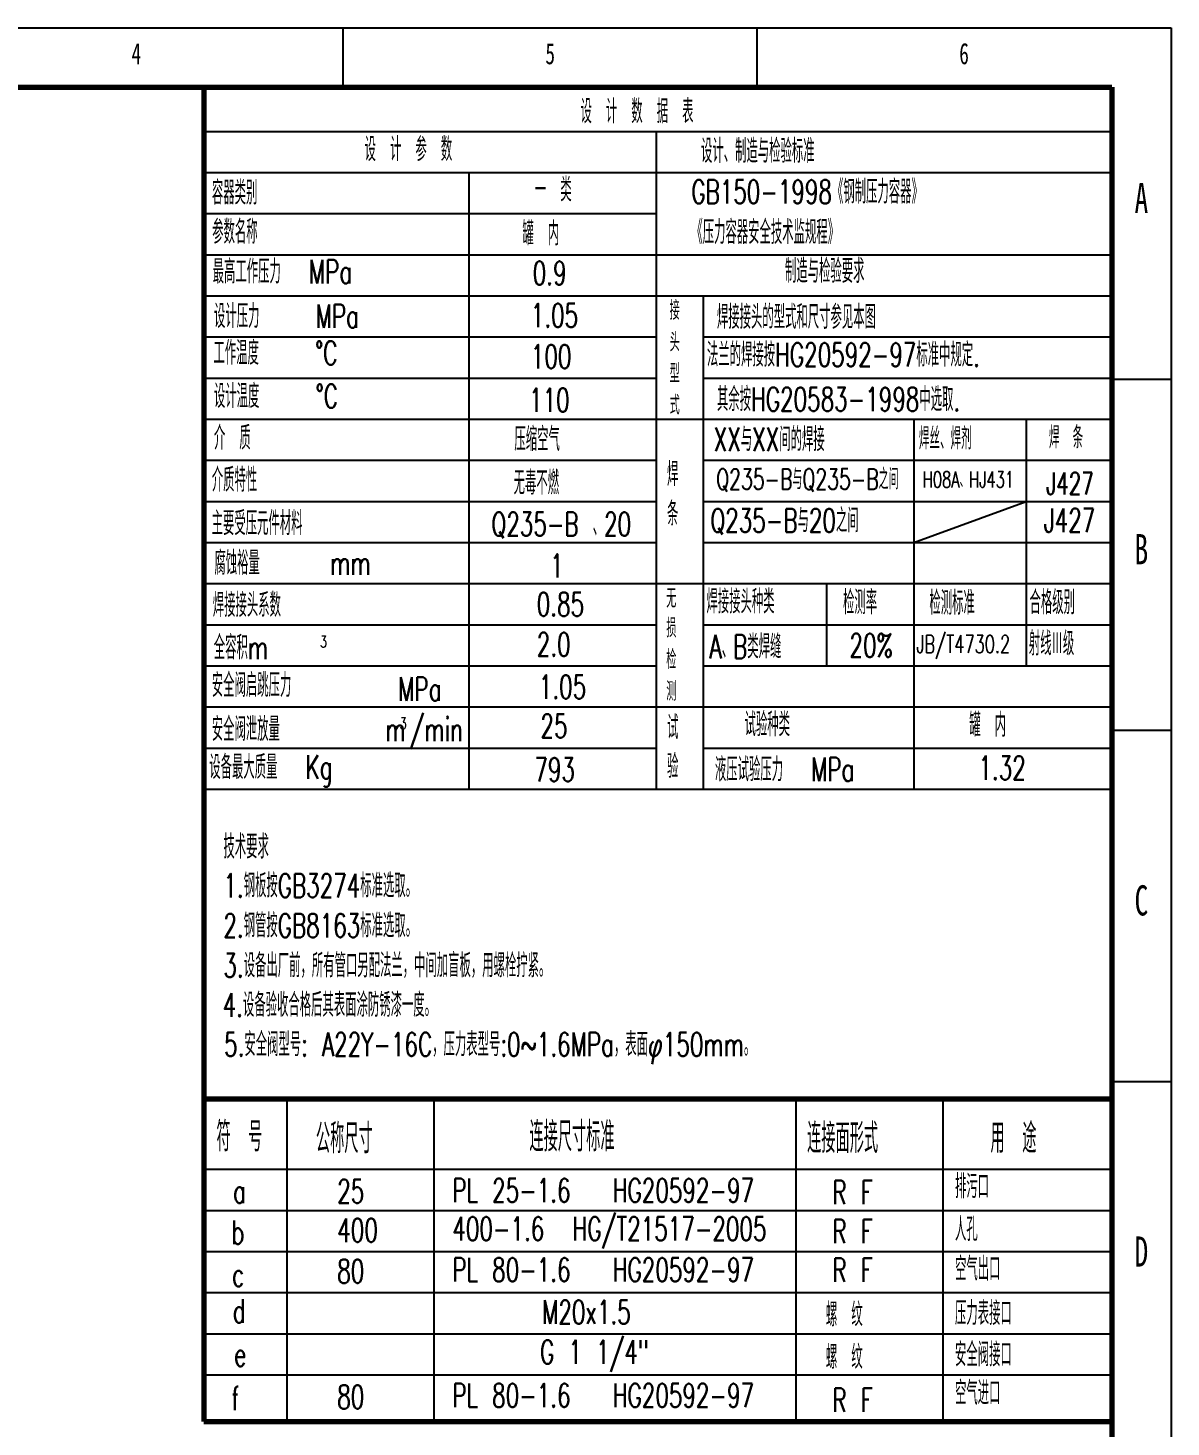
# Model space of a CAD drawing. Header units: millimetres. Extents: x -2100 to 2100, y -2970 to 2970.
# Drawn here: x 167 to 2100, y 604 to 2970 of the extents above; entities that cross this region are included whole.
import ezdxf

# ---------------------------------------------------------------- set-up
doc = ezdxf.new("R2010")
doc.units = ezdxf.units.MM
for name, color, linetype, lineweight in [('CAXA0', 7, 'Continuous', 70), ('CAXA3', 7, 'Continuous', 25), ('CAXA4', 3, 'Continuous', 25)]:
    doc.layers.add(name, color=color, linetype=linetype, lineweight=lineweight)
doc.styles.add('UserTxtStyle2', font='', dxfattribs={"width": 0.667})
doc.styles.add('机械', font='txt', dxfattribs={"width": 0.667, "bigfont": 'gbcbig.shx'})
doc.styles.get('UserTxtStyle2').set_extended_font_data('FangSong_GB2312')

# ---------------------------------------------------------------- blocks, each defined once
blk = doc.blocks.new('CAXBLOCK8')
at = {"layer": 'CAXA4', "attachment_point": 1, "style": '机械'}
for s, insert, char_height in [('全容积m', (480.9, 1942.1), 40), ('3', (660.6, 1942.1), 20)]:
    blk.add_mtext(s, dxfattribs=dict(at, insert=insert, char_height=char_height))
blk = doc.blocks.new('CAXBLOCK9')
at = {"layer": 'CAXA4', "attachment_point": 1, "style": '机械'}
for s, insert, char_height in [('3', (795.4, 1803.7), 20), ('/min', (812, 1803.7), 40), ('m', (771.2, 1803.7), 40)]:
    blk.add_mtext(s, dxfattribs=dict(at, insert=insert, char_height=char_height))
blk = doc.blocks.new('CAXBLOCK10', base_point=(2000, -2870))
at = {"layer": 'CAXA0', "color": 0, "linetype": 'Continuous', "lineweight": 25}
for p, q in [((-2100, 2970), (2100, 2970)), ((700, 2870), (700, 2970)), ((1400, 2870), (1400, 2970)), ((2100, 2970), (2100, -2970)), ((2000, 2376), (2100, 2376)), ((2000, 1782), (2100, 1782)), ((2000, 1188), (2100, 1188))]:
    blk.add_line(p, q, dxfattribs=at)
at = {"layer": 'CAXA0', "color": 0, "linetype": 'Continuous', "lineweight": 70}
for p, q in [((-1850, 2870), (2000, 2870)), ((2000, 2870), (2000, -2870))]:
    blk.add_line(p, q, dxfattribs=at)
at = {"layer": 'CAXA0', "color": 0, "linetype": 'Continuous', "lineweight": 25, "attachment_point": 1, "style": 'UserTxtStyle2'}
for s, insert, char_height in [('\\fFangSong_GB2312|b0|i0|p34;4', (341.8, 2944.7), 36), ('\\fFangSong_GB2312|b0|i0|p34;5', (1041.8, 2944.7), 36), ('\\fFangSong_GB2312|b0|i0|p34;6', (1741.8, 2944.7), 36), ('\\fFangSong_GB2312|b0|i0|p34;A', (2038.3, 2707.9), 51), ('\\fFangSong_GB2312|b0|i0|p34;B', (2038.3, 2113.9), 51), ('\\fFangSong_GB2312|b0|i0|p34;C', (2038.3, 1519.9), 51), ('\\fFangSong_GB2312|b0|i0|p34;D', (2038.3, 925.9), 51)]:
    blk.add_mtext(s, dxfattribs=dict(at, insert=insert, char_height=char_height))

msp = doc.modelspace()

# ---------------------------------------------------------------- linework, layer by layer
at = {"layer": 'CAXA0'}
msp.add_line((464.13, 2864.586), (464.13, 613.164), dxfattribs=at)
at = {"layer": 'CAXA0', "linetype": 'Continuous', "lineweight": 70}
msp.add_line((465.516, 1158.738), (1998.439, 1158.738), dxfattribs=at)
at = {"layer": 'CAXA3', "linetype": 'Continuous', "lineweight": 25}
for p, q in [((464.13, 2795.054), (1998.439, 2795.054)), ((1228.974, 2795.054), (1228.974, 1682.554)), ((464.13, 2725.523), (1998.439, 2725.523)), ((912.482, 2725.523), (912.482, 1682.554)), ((464.13, 2655.992), (1228.974, 2655.992)), ((464.13, 2586.46), (1228.974, 2586.46)), ((1228.974, 2586.46), (1998.439, 2586.46)), ((464.13, 2516.929), (1228.974, 2516.929)), ((1218.62, 2516.929), (1998.439, 2516.929)), ((1308.438, 2516.929), (1308.438, 1682.554)), ((464.13, 2447.398), (1228.974, 2447.398)), ((1308.438, 2447.398), (1998.439, 2447.398)), ((464.13, 2377.867), (1228.974, 2377.867)), ((1193.141, 2377.867), (1228.974, 2377.867)), ((1308.438, 2377.867), (1998.439, 2377.867)), ((464.13, 2308.335), (1308.438, 2308.335)), ((1207.846, 2308.335), (1998.439, 2308.335)), ((1665.041, 2308.335), (1665.041, 1682.554)), ((1855.165, 2308.335), (1855.165, 1891.148)), ((464.13, 2238.804), (1228.974, 2238.804)), ((1308.438, 2238.804), (1998.439, 2238.804)), ((464.13, 2169.273), (1228.974, 2169.273)), ((1193.141, 2169.273), (1228.974, 2169.273)), ((1308.438, 2169.273), (1998.439, 2169.273)), ((464.13, 2099.741), (1228.974, 2099.741)), ((1213.065, 2099.741), (1228.974, 2099.741)), ((1308.438, 2099.741), (1998.439, 2099.741)), ((464.13, 2030.21), (1228.974, 2030.21)), ((1223.652, 2030.21), (1998.439, 2030.21)), ((1517.032, 2030.21), (1517.032, 1892.138)), ((464.13, 1960.679), (1228.974, 1960.679)), ((1308.438, 1960.679), (1998.439, 1960.679)), ((464.13, 1891.148), (1228.974, 1891.148)), ((1308.438, 1891.148), (1998.439, 1891.148)), ((464.13, 1821.616), (1999.837, 1821.616)), ((464.13, 1752.085), (1228.974, 1752.085)), ((1308.438, 1752.085), (1998.439, 1752.085)), ((464.13, 1682.554), (1998.439, 1682.554)), ((1465.504, 1160.943), (1465.504, 613.164)), ((1713.83, 1160.943), (1713.83, 613.164)), ((604.579, 1158.738), (604.579, 613.164)), ((852.905, 1158.738), (852.905, 613.164)), ((465.516, 1039.542), (1998.439, 1039.542)), ((465.516, 970.011), (1998.439, 970.011)), ((465.516, 900.479), (1998.439, 900.479)), ((465.516, 830.948), (1998.439, 830.948)), ((465.516, 761.417), (1998.439, 761.417)), ((465.516, 691.886), (1998.439, 691.886))]:
    msp.add_line(p, q, dxfattribs=at)
at = {"layer": 'CAXA3', "linetype": 'Continuous', "lineweight": 70}
msp.add_line((464.13, 613.164), (1998.439, 613.164), dxfattribs=at)
at = {"layer": 'CAXA4'}
msp.add_line((1665.041, 2099.741), (1855.165, 2169.273), dxfattribs=at)

# ---------------------------------------------------------------- block references
at = {"layer": 'CAXA0', "linetype": 'Continuous', "lineweight": 70}
msp.add_blockref('CAXBLOCK10', (2000, -2870), dxfattribs=at)
at = {"layer": 'CAXA4', "linetype": 'Continuous', "lineweight": 25}
for name in ['CAXBLOCK8', 'CAXBLOCK9']:
    msp.add_blockref(name, (0, 0), dxfattribs=at)

# ---------------------------------------------------------------- texts
at = {"layer": 'CAXA4', "linetype": 'Continuous', "lineweight": 25, "attachment_point": 1, "style": '机械'}
for s, insert, char_height in [('设 计 数 据 表', (1101.147, 2848.853), 40), ('设 计 参 数', (735.988, 2784.769), 40), ('设计、制造与检验标准', (1305.026, 2781.872), 40), ('容器类别', (477.767, 2711.432), 40), ('一 类', (1024.082, 2716.592), 40), ('GB150-1998《钢制压力容器》', (1288.753, 2712.94), 40), ('参数名称', (478.277, 2645.049), 40), ('罐 内', (1002.971, 2642.354), 40), ('《压力容器安全技术监规程》', (1288.753, 2644.607), 40), ('最高工作压力  MPa', (479.065, 2577.784), 40), ('制造与检验要求', (1447.061, 2578.897), 40), ('0.9', (1020.34, 2575.392), 40), ('接', (1251.943, 2508.463), 32), ('设计压力    MPa', (481.299, 2502.532), 40), ('1.05', (1017.142, 2503.892), 40), ('焊接接头的型式和尺寸参见本图', (1331.979, 2501.145), 40), ('工作温度    {%%D}C', (480.384, 2440.368), 40), ('头', (1251.943, 2454.685), 32), ('法兰的焊接按HG20592-97标准中规定.', (1315.032, 2437.267), 40), ('100', (1017.216, 2434.192), 40), ('型', (1251.943, 2401.707), 32), ('设计温度    {%%D}C', (481.19, 2367.298), 40), ('其余按HG20583-1998中选取.', (1331.979, 2362.083), 40), ('110', (1014.278, 2360.719), 40), ('式', (1251.943, 2348.463), 32), ('介 质', (481.137, 2296.674), 40), ('压缩空气', (989.405, 2294.587), 40), ('XX与XX间的焊接', (1326.655, 2294.173), 40), ('焊丝、焊剂', (1673.615, 2294.307), 37.16), ('焊 条', (1893.577, 2296.136), 37.16), ('介质特性', (477.584, 2225.66), 40), ('无毒不燃', (988.083, 2220.735), 40), ('焊', (1247.451, 2235.26), 40), ('Q235-B与Q235-B之间', (1330.566, 2224.481), 35), ('H08A、HJ431', (1680.202, 2219.805), 27.13), ('J427', (1888.783, 2218.092), 37.16), ('主要受压元件材料', (477.337, 2152.216), 40), ('条', (1247.451, 2168.371), 40), ('Q235-B与20之间', (1320.781, 2156.918), 40), ('J427', (1885.082, 2157.218), 40), ('Q235-B 、20', (950.555, 2150.769), 40), ('腐蚀裕量     mm', (481.993, 2085.011), 40), ('1', (1049.531, 2080.233), 40), ('焊接接头系数 ', (479.239, 2013.905), 40), ('0.85', (1027.217, 2015.312), 40), ('无', (1246.225, 2021.368), 32), ('焊接接头种类', (1314.224, 2019.851), 40), ('检测率', (1545.287, 2018.438), 40), ('检测标准', (1691.312, 2017.549), 40), ('合格级别', (1860.727, 2018.438), 40), ('损', (1246.225, 1971.057), 32), ('2.0', (1027.344, 1947.34), 40), ('A、B类焊缝', (1319.501, 1943.661), 40), ('20%', (1556.164, 1945.539), 40), ('JB/T4730.2', (1669.208, 1942.831), 30), ('射线Ⅲ级', (1859.518, 1948.845), 40), ('检', (1246.225, 1917.813), 32), ('安全阀启跳压力', (477.543, 1878.365), 40), ('MPa', (792.905, 1871.65), 40), ('1.05', (1030.73, 1875.522), 40), ('测', (1246.225, 1864.035), 32), ('安全阀泄放量', (477.543, 1803.996), 40), ('25', (1033.542, 1809.407), 40), ('试', (1247.621, 1806.915), 40), ('试验种类', (1378.711, 1811.949), 40), ('罐 内', (1758.777, 1811.193), 40), ('设备最大质量  Kg', (473.294, 1739.74), 40), ('793', (1023.24, 1735.639), 40), ('验', (1247.621, 1741.359), 40), ('液压试验压力  MPa', (1328.531, 1735.83), 40), ('1.32', (1774.248, 1738.342), 40), ('技术要求', (497.245, 1605.177), 40), ('1.钢板按GB3274标准选取。', (497.245, 1539.399), 40), ('2.钢管按GB8163标准选取。', (497.245, 1471.844), 40), ('3.设备出厂前，所有管口另配法兰，中间加盲板，用螺栓拧紧。', (497.245, 1404.288), 40), ('4.设备验收合格后其表面涂防锈漆一度。', (495.97, 1337.589), 40), ('5.安全阀型号: A22Y-16C，压力表型号:0~1.6MPa，表面φ150mm。', (498.403, 1270.767), 40), ('符 号', (485.472, 1119.812), 50), ('公称尺寸', (653.686, 1116.666), 50), ('连接尺寸标准', (1014.79, 1119.737), 50), ('连接面形式', (1484.499, 1117.259), 50), ('用 途', (1794.626, 1117.259), 50), ('25', (689.811, 1022.38), 40), ('PL 25-1.6   HG20592-97', (884.513, 1023.788), 40), ('R F', (1527.42, 1020.654), 40), ('排污口', (1734.608, 1030.505), 40), ('a', (513.644, 1022.337), 40), ('b', (510.96, 953.045), 40), ('400', (689.811, 956.378), 40), ('400-1.6  HG/T21517-2005', (884.513, 959.026), 40), ('R F', (1527.42, 954.652), 40), ('人孔', (1734.608, 958.296), 40), ('80', (689.811, 887.007), 40), ('PL 80-1.6   HG20592-97', (884.513, 889.655), 40), ('R F', (1527.42, 888.921), 40), ('空气出口', (1734.608, 891.258), 40), ('c', (511.943, 881.254), 40), ('d', (512.949, 819.698), 40), ('M20x1.5', (1036.407, 818.046), 40), ('螺 纹', (1516.236, 813.748), 40), ('压力表接口', (1734.608, 816.109), 40), ('G 1 1/4"', (1032.944, 750.424), 40), ('螺 纹', (1516.236, 741.976), 40), ('安全阀接口', (1734.608, 746.285), 40), ('e', (515.194, 746.228), 40), ('f', (510.797, 671.989), 40), ('80', (689.811, 674.418), 40), ('PL 80-1.6   HG20592-97', (884.513, 677.066), 40), ('R F', (1527.42, 669.205), 40), ('空气进口', (1734.608, 681.315), 40)]:
    msp.add_mtext(s, dxfattribs=dict(at, insert=insert, char_height=char_height))

doc.saveas('drawing.dxf')
